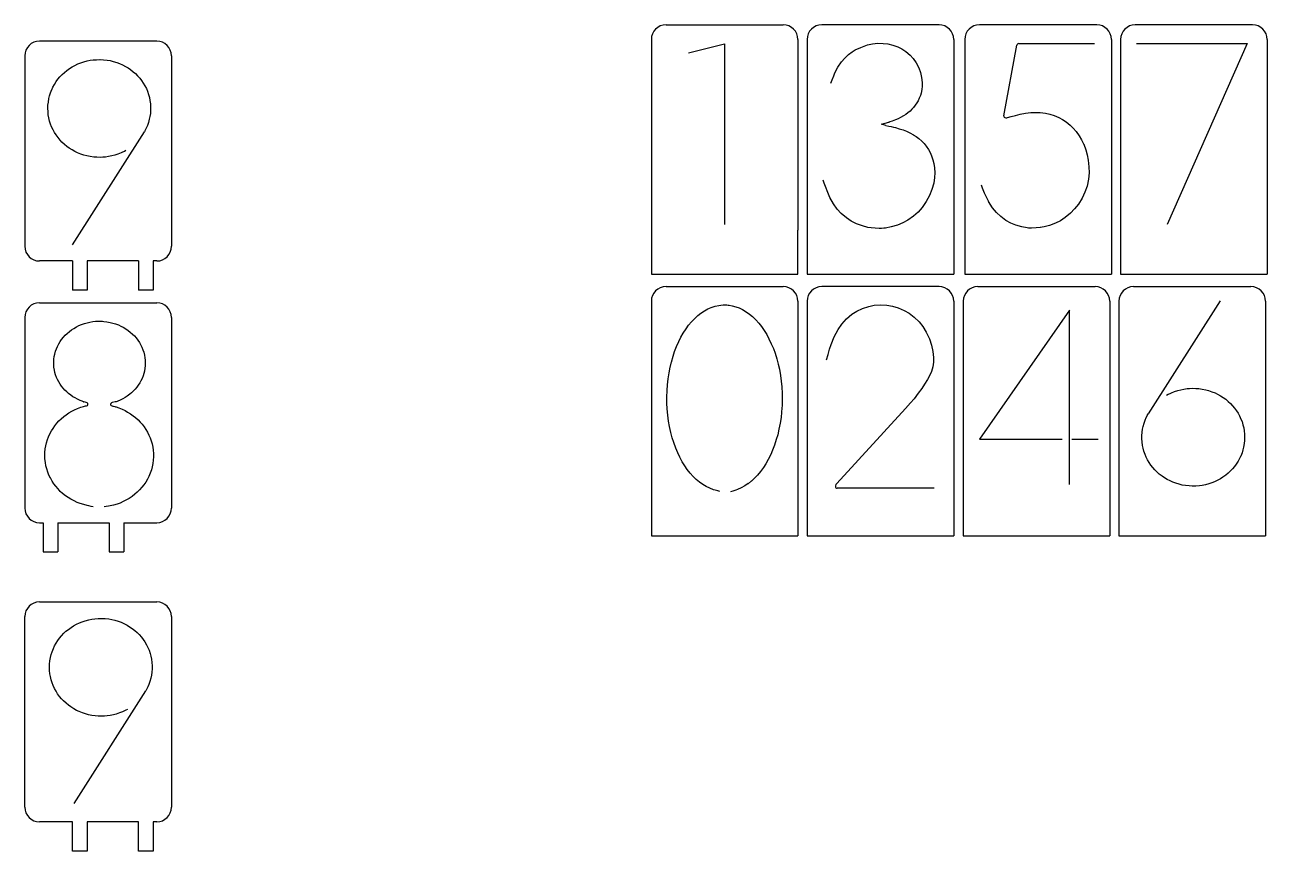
# Model space of a CAD drawing. Header units: millimetres. Extents: x 2133 to 4632, y 1065 to 2652.
# Drawn here: x 2476.2 to 2815.2, y 1923.1 to 2148.6 of the extents above; entities that cross this region are included whole.
import ezdxf

# ---------------------------------------------------------------- set-up
doc = ezdxf.new("R2010")
doc.units = ezdxf.units.MM
doc.layers.add('细实线', color=7, linetype='Continuous', lineweight=25)

msp = doc.modelspace()

# ---------------------------------------------------------------- linework, layer by layer
at = {"color": 7, "linetype": 'Continuous', "lineweight": 25}
for p, q in [((2651.137, 2148.594), (2683.137, 2148.594)), ((2725.63, 2148.594), (2693.63, 2148.594)), ((2768.673, 2148.594), (2736.673, 2148.594)), ((2811.166, 2148.594), (2779.166, 2148.594)), ((2512.191, 2144.164), (2480.191, 2144.164)), ((2647.137, 2144.594), (2647.137, 2092.594)), ((2687.137, 2144.594), (2687.137, 2092.594)), ((2689.63, 2144.594), (2689.63, 2092.594)), ((2729.63, 2144.594), (2729.63, 2092.594)), ((2732.673, 2144.594), (2732.673, 2092.594)), ((2772.673, 2144.594), (2772.673, 2092.594)), ((2775.166, 2144.594), (2775.166, 2092.594)), ((2815.166, 2144.594), (2815.166, 2092.594)), ((2476.191, 2140.164), (2476.191, 2088.164)), ((2516.191, 2140.164), (2516.191, 2088.164)), ((2489.191, 2084.164), (2480.191, 2084.164)), ((2489.191, 2084.164), (2489.191, 2076.164)), ((2507.191, 2084.164), (2493.191, 2084.164)), ((2493.191, 2084.164), (2493.191, 2076.164)), ((2507.191, 2084.164), (2507.191, 2076.164)), ((2512.191, 2084.164), (2511.191, 2084.164)), ((2511.191, 2084.164), (2511.191, 2076.164)), ((2493.191, 2076.164), (2489.191, 2076.164)), ((2511.191, 2076.164), (2507.191, 2076.164)), ((2651.137, 2077.182), (2683.137, 2077.182)), ((2725.63, 2077.182), (2693.63, 2077.182)), ((2736.229, 2077.182), (2768.229, 2077.182)), ((2778.722, 2077.182), (2810.722, 2077.182)), ((2480.191, 2072.753), (2512.191, 2072.753)), ((2647.137, 2073.182), (2647.137, 2021.182)), ((2687.137, 2073.182), (2687.137, 2021.182)), ((2689.63, 2073.182), (2689.63, 2021.182)), ((2729.63, 2073.182), (2729.63, 2021.182)), ((2732.229, 2073.182), (2732.229, 2021.182)), ((2772.229, 2073.182), (2772.229, 2021.182)), ((2774.722, 2073.182), (2774.722, 2021.182)), ((2814.722, 2073.182), (2814.722, 2021.182)), ((2476.191, 2068.753), (2476.191, 2016.753)), ((2516.191, 2068.753), (2516.191, 2016.753)), ((2480.191, 2012.753), (2481.191, 2012.753)), ((2481.191, 2012.753), (2481.191, 2004.753)), ((2485.191, 2012.753), (2485.191, 2004.753)), ((2485.191, 2012.753), (2499.191, 2012.753)), ((2499.191, 2012.753), (2499.191, 2004.753)), ((2503.191, 2012.753), (2512.191, 2012.753)), ((2503.191, 2012.753), (2503.191, 2004.753)), ((2481.191, 2004.753), (2485.191, 2004.753)), ((2499.191, 2004.753), (2503.191, 2004.753))]:
    msp.add_line(p, q, dxfattribs=at)
for points in [[(2702.738, 2141.767), (2704.279, 2142.439)], [(2704.279, 2142.439), (2706.14, 2143.125)], [(2706.14, 2143.125), (2707.513, 2143.444)], [(2707.513, 2143.444), (2708.909, 2143.555)], [(2708.909, 2143.555), (2710.398, 2143.548)], [(2710.398, 2143.548), (2711.646, 2143.409)], [(2711.646, 2143.409), (2712.988, 2143.079)], [(2712.988, 2143.079), (2714.361, 2142.604)], [(2714.361, 2142.604), (2715.481, 2142.067)], [(2494.056, 2138.918), (2494.839, 2139.019)], [(2494.839, 2139.019), (2495.764, 2139.092)], [(2495.764, 2139.092), (2496.66, 2139.119)], [(2496.66, 2139.119), (2496.698, 2139.119)], [(2496.748, 2139.123), (2496.778, 2139.123)], [(2496.778, 2139.123), (2497.655, 2139.073)], [(2497.655, 2139.073), (2498.643, 2138.964)], [(2498.643, 2138.964), (2499.498, 2138.824)], [(2698.997, 2138.464), (2699.893, 2139.523)], [(2699.893, 2139.523), (2700.9, 2140.477)], [(2700.9, 2140.477), (2701.9, 2141.275)], [(2701.9, 2141.275), (2702.738, 2141.767)], [(2715.481, 2142.067), (2716.615, 2141.302)], [(2716.615, 2141.302), (2717.749, 2140.351)], [(2717.749, 2140.351), (2718.596, 2139.438)], [(2718.596, 2139.438), (2719.383, 2138.25)], [(2486.411, 2135.046), (2486.988, 2135.593)], [(2486.988, 2135.593), (2487.64, 2136.119)], [(2487.64, 2136.119), (2488.394, 2136.665)], [(2488.394, 2136.665), (2489.072, 2137.103)], [(2489.072, 2137.103), (2489.818, 2137.506)], [(2489.818, 2137.506), (2490.673, 2137.912)], [(2490.673, 2137.912), (2491.436, 2138.226)], [(2491.436, 2138.226), (2492.258, 2138.49)], [(2492.258, 2138.49), (2493.197, 2138.738)], [(2493.197, 2138.738), (2494.056, 2138.918)], [(2499.498, 2138.824), (2500.332, 2138.618)], [(2500.332, 2138.618), (2501.256, 2138.338)], [(2501.256, 2138.338), (2502.05, 2138.05)], [(2502.05, 2138.05), (2502.811, 2137.705)], [(2502.811, 2137.705), (2503.649, 2137.27)], [(2503.649, 2137.27), (2504.364, 2136.849)], [(2504.364, 2136.849), (2505.034, 2136.382)], [(2505.034, 2136.382), (2505.766, 2135.81)], [(2505.766, 2135.81), (2506.385, 2135.273)], [(2697.243, 2135.506), (2698.054, 2137.029)], [(2698.054, 2137.029), (2698.997, 2138.464)], [(2719.383, 2138.25), (2720.096, 2136.858)], [(2720.096, 2136.858), (2720.574, 2135.552)], [(2720.574, 2135.552), (2720.89, 2134.183)], [(2483.87, 2131.606), (2484.282, 2132.333)], [(2484.282, 2132.333), (2484.776, 2133.106)], [(2484.776, 2133.106), (2485.237, 2133.744)], [(2485.237, 2133.744), (2485.777, 2134.378)], [(2485.777, 2134.378), (2486.411, 2135.046)], [(2506.385, 2135.273), (2506.949, 2134.699)], [(2506.949, 2134.699), (2507.556, 2134.009)], [(2507.556, 2134.009), (2508.062, 2133.369)], [(2508.062, 2133.369), (2508.505, 2132.705)], [(2508.505, 2132.705), (2508.969, 2131.914)], [(2696.104, 2132.717), (2696.465, 2133.615)], [(2696.465, 2133.615), (2696.9, 2134.699)], [(2696.9, 2134.699), (2697.243, 2135.506)], [(2720.89, 2134.183), (2721.065, 2132.854)], [(2721.065, 2132.854), (2721.058, 2131.866)], [(2482.759, 2128.452), (2482.942, 2129.227)], [(2482.942, 2129.227), (2483.205, 2130.031)], [(2483.205, 2130.031), (2483.555, 2130.927)], [(2483.541, 2130.891), (2483.87, 2131.606)], [(2508.969, 2131.914), (2509.343, 2131.189)], [(2509.343, 2131.189), (2509.649, 2130.452)], [(2509.649, 2130.452), (2509.952, 2129.577)], [(2509.952, 2129.577), (2510.179, 2128.78)], [(2510.179, 2128.78), (2510.333, 2127.986)], [(2720.537, 2129.297), (2720.253, 2128.61)], [(2720.746, 2129.993), (2720.537, 2129.297)], [(2720.934, 2130.924), (2720.746, 2129.993)], [(2721.058, 2131.866), (2720.934, 2130.924)], [(2482.481, 2125.85), (2482.503, 2126.661)], [(2482.513, 2124.902), (2482.481, 2125.85)], [(2482.503, 2126.661), (2482.601, 2127.525)], [(2482.601, 2127.525), (2482.759, 2128.452)], [(2510.333, 2127.986), (2510.455, 2127.05)], [(2510.506, 2125.378), (2510.436, 2124.434)], [(2510.455, 2127.05), (2510.516, 2126.2)], [(2510.516, 2126.2), (2510.506, 2125.378)], [(2718.241, 2125.582), (2717.714, 2125.08)], [(2718.688, 2126.085), (2718.241, 2125.582)], [(2719.166, 2126.703), (2718.688, 2126.085)], [(2719.575, 2127.301), (2719.166, 2126.703)], [(2719.908, 2127.889), (2719.575, 2127.301)], [(2720.253, 2128.61), (2719.908, 2127.889)], [(2482.593, 2124.035), (2482.51, 2124.938)], [(2482.733, 2123.25), (2482.593, 2124.035)], [(2482.954, 2122.344), (2482.733, 2123.25)], [(2483.203, 2121.524), (2482.954, 2122.344)], [(2510.152, 2122.812), (2509.897, 2121.92)], [(2510.325, 2123.595), (2510.152, 2122.812)], [(2510.436, 2124.434), (2510.325, 2123.595)], [(2712.082, 2122.069), (2711.923, 2122.023)], [(2712.234, 2122.115), (2712.082, 2122.069)], [(2712.881, 2122.332), (2712.217, 2122.11)], [(2713.742, 2122.658), (2712.881, 2122.332)], [(2714.501, 2122.98), (2713.742, 2122.658)], [(2715.165, 2123.314), (2714.501, 2122.98)], [(2715.903, 2123.735), (2715.165, 2123.314)], [(2716.548, 2124.145), (2715.903, 2123.735)], [(2717.106, 2124.563), (2716.548, 2124.145)], [(2717.714, 2125.08), (2717.106, 2124.563)], [(2744.345, 2123.277), (2745.314, 2123.562)], [(2745.302, 2123.559), (2746.512, 2123.891)], [(2746.512, 2123.891), (2747.744, 2124.203)], [(2747.744, 2124.203), (2749.184, 2124.469)], [(2749.184, 2124.469), (2750.69, 2124.653)], [(2750.69, 2124.653), (2751.947, 2124.712)], [(2751.947, 2124.712), (2753.274, 2124.64)], [(2753.274, 2124.64), (2754.675, 2124.466)], [(2754.675, 2124.466), (2755.834, 2124.223)], [(2755.834, 2124.223), (2757.026, 2123.832)], [(2757.026, 2123.832), (2758.281, 2123.315)], [(2758.281, 2123.315), (2759.306, 2122.784)], [(2759.306, 2122.784), (2760.326, 2122.092)], [(2760.326, 2122.092), (2761.392, 2121.244)], [(2483.492, 2120.8), (2483.203, 2121.524)], [(2483.882, 2119.969), (2483.492, 2120.8)], [(2484.285, 2119.22), (2483.882, 2119.969)], [(2484.707, 2118.569), (2484.285, 2119.22)], [(2509.322, 2120.432), (2508.976, 2119.716)], [(2509.62, 2121.125), (2509.322, 2120.432)], [(2509.897, 2121.92), (2509.62, 2121.125)], [(2711.921, 2120.985), (2712.587, 2120.814)], [(2712.587, 2120.814), (2713.167, 2120.675)], [(2713.167, 2120.675), (2713.724, 2120.544)], [(2713.724, 2120.544), (2714.772, 2120.26)], [(2714.772, 2120.26), (2715.864, 2119.91)], [(2715.864, 2119.91), (2716.76, 2119.57)], [(2716.76, 2119.57), (2717.704, 2119.122)], [(2717.675, 2119.136), (2718.654, 2118.601)], [(2718.622, 2118.618), (2719.386, 2118.135)], [(2761.392, 2121.244), (2762.247, 2120.433)], [(2762.247, 2120.433), (2763.063, 2119.456)], [(2763.063, 2119.456), (2763.894, 2118.293)], [(2485.249, 2117.831), (2484.707, 2118.569)], [(2485.789, 2117.171), (2485.249, 2117.831)], [(2486.326, 2116.61), (2485.789, 2117.171)], [(2487, 2115.983), (2486.326, 2116.61)], [(2487.661, 2115.428), (2487, 2115.983)], [(2488.3, 2114.97), (2487.661, 2115.428)], [(2719.386, 2118.135), (2720.15, 2117.541)], [(2720.15, 2117.541), (2720.924, 2116.85)], [(2720.924, 2116.85), (2721.543, 2116.207)], [(2721.543, 2116.207), (2722.134, 2115.446)], [(2722.134, 2115.446), (2722.719, 2114.567)], [(2763.894, 2118.293), (2764.543, 2117.213)], [(2764.543, 2117.213), (2765.118, 2115.965)], [(2765.102, 2116.006), (2765.674, 2114.505)], [(2489.087, 2114.471), (2488.3, 2114.97)], [(2489.852, 2114.031), (2489.087, 2114.471)], [(2490.571, 2113.693), (2489.852, 2114.031)], [(2491.452, 2113.34), (2490.571, 2113.693)], [(2492.304, 2113.047), (2491.452, 2113.34)], [(2493.094, 2112.842), (2492.304, 2113.047)], [(2494.051, 2112.652), (2493.094, 2112.842)], [(2494.973, 2112.517), (2494.051, 2112.652)], [(2495.79, 2112.454), (2494.973, 2112.517)], [(2496.701, 2112.429), (2495.79, 2112.454)], [(2497.512, 2112.443), (2496.701, 2112.429)], [(2498.197, 2112.509), (2497.512, 2112.443)], [(2499.054, 2112.643), (2498.197, 2112.509)], [(2499.911, 2112.816), (2499.054, 2112.643)], [(2500.7, 2113.028), (2499.911, 2112.816)], [(2501.607, 2113.329), (2500.7, 2113.028)], [(2502.451, 2113.657), (2501.607, 2113.329)], [(2502.8, 2113.813), (2502.451, 2113.657)], [(2503.351, 2114.064), (2502.796, 2113.812)], [(2503.79, 2114.264), (2503.351, 2114.064)], [(2722.719, 2114.567), (2723.171, 2113.759)], [(2723.171, 2113.759), (2723.57, 2112.824)], [(2723.57, 2112.824), (2723.946, 2111.742)], [(2765.674, 2114.505), (2766.077, 2113.164)], [(2766.077, 2113.164), (2766.357, 2111.645)], [(2723.946, 2111.742), (2724.208, 2110.772)], [(2724.208, 2110.772), (2724.376, 2109.611)], [(2724.376, 2109.611), (2724.459, 2108.222)], [(2766.357, 2111.645), (2766.548, 2109.873)], [(2766.548, 2109.873), (2766.603, 2108.243)], [(2694.322, 2105.378), (2694.031, 2106.242)], [(2694.801, 2104.018), (2694.319, 2105.387)], [(2724.188, 2105.414), (2723.685, 2103.655)], [(2724.438, 2106.927), (2724.188, 2105.414)], [(2724.459, 2108.222), (2724.438, 2106.927)], [(2766.422, 2106.502), (2766.01, 2104.581)], [(2766.603, 2108.243), (2766.422, 2106.502)], [(2695.068, 2103.26), (2694.801, 2104.019)], [(2695.835, 2101.505), (2695.068, 2103.26)], [(2723.037, 2102.03), (2722.135, 2100.415)], [(2723.685, 2103.655), (2723.037, 2102.03)], [(2737.523, 2104.007), (2737.187, 2104.833)], [(2738.062, 2102.699), (2737.523, 2104.007)], [(2738.367, 2101.963), (2738.062, 2102.7)], [(2739.211, 2100.293), (2738.367, 2101.963)], [(2765.454, 2102.915), (2764.662, 2101.319)], [(2766.01, 2104.581), (2765.454, 2102.915)], [(2696.818, 2099.736), (2695.835, 2101.505)], [(2697.806, 2098.331), (2696.818, 2099.736)], [(2698.951, 2097.136), (2697.806, 2098.331)], [(2721.012, 2098.786), (2719.925, 2097.516)], [(2722.135, 2100.415), (2721.012, 2098.786)], [(2740.258, 2098.638), (2739.176, 2100.349)], [(2741.285, 2097.354), (2740.258, 2098.638)], [(2762.642, 2098.345), (2761.483, 2097.193)], [(2763.647, 2099.665), (2762.642, 2098.345)], [(2764.662, 2101.319), (2763.647, 2099.665)], [(2700.35, 2095.939), (2698.951, 2097.136)], [(2701.669, 2095.03), (2700.35, 2095.939)], [(2703.074, 2094.339), (2701.669, 2095.03)], [(2717.165, 2095.341), (2715.795, 2094.554)], [(2718.657, 2096.411), (2717.165, 2095.341)], [(2719.925, 2097.516), (2718.657, 2096.411)], [(2742.459, 2096.28), (2741.285, 2097.354)], [(2743.875, 2095.23), (2742.459, 2096.28)], [(2745.19, 2094.461), (2743.875, 2095.23)], [(2758.794, 2095.155), (2757.427, 2094.509)], [(2760.088, 2096.035), (2758.794, 2095.155)], [(2761.483, 2097.193), (2760.088, 2096.035)], [(2704.731, 2093.713), (2703.074, 2094.339)], [(2706.237, 2093.305), (2704.731, 2093.713)], [(2707.143, 2093.171), (2706.237, 2093.305)], [(2708.218, 2093.085), (2707.143, 2093.171)], [(2709.339, 2093.056), (2708.218, 2093.085)], [(2709.961, 2093.066), (2709.339, 2093.056)], [(2710.548, 2093.097), (2709.961, 2093.066)], [(2711.071, 2093.148), (2710.548, 2093.097)], [(2712.6, 2093.45), (2711.071, 2093.148)], [(2714.304, 2093.957), (2712.6, 2093.45)], [(2715.795, 2094.554), (2714.304, 2093.957)], [(2746.585, 2093.911), (2745.19, 2094.461)], [(2748.217, 2093.445), (2746.585, 2093.911)], [(2749.675, 2093.183), (2748.217, 2093.445)], [(2750.017, 2093.155), (2749.675, 2093.183)], [(2750.433, 2093.136), (2750.017, 2093.155)], [(2750.881, 2093.13), (2750.433, 2093.136)], [(2752.108, 2093.169), (2750.881, 2093.13)], [(2753.313, 2093.28), (2752.108, 2093.169)], [(2754.362, 2093.453), (2753.268, 2093.272)], [(2755.808, 2093.873), (2754.362, 2093.453)], [(2757.427, 2094.509), (2755.808, 2093.873)], [(2662.563, 2071.087), (2663.502, 2071.475)], [(2663.502, 2071.475), (2664.585, 2071.818)], [(2664.585, 2071.818), (2665.566, 2072.037)], [(2665.566, 2072.037), (2666.131, 2072.108)], [(2666.131, 2072.108), (2666.774, 2072.153)], [(2666.774, 2072.153), (2667.417, 2072.169)], [(2667.417, 2072.169), (2667.761, 2072.164)], [(2667.761, 2072.164), (2668.079, 2072.147)], [(2668.079, 2072.147), (2668.35, 2072.121)], [(2668.35, 2072.121), (2669.168, 2071.961)], [(2669.168, 2071.961), (2670.147, 2071.683)], [(2670.147, 2071.683), (2671.077, 2071.344)], [(2671.077, 2071.344), (2671.986, 2070.899)], [(2703.201, 2070.458), (2704.796, 2071.189)], [(2704.796, 2071.189), (2706.5, 2071.77)], [(2706.5, 2071.77), (2707.972, 2072.063)], [(2707.972, 2072.063), (2709.665, 2072.156)], [(2709.665, 2072.156), (2711.431, 2072.085)], [(2711.431, 2072.085), (2712.906, 2071.841)], [(2712.906, 2071.841), (2714.522, 2071.335)], [(2714.522, 2071.335), (2716.166, 2070.645)], [(2658.085, 2067.561), (2658.978, 2068.501)], [(2658.978, 2068.501), (2659.792, 2069.26)], [(2659.792, 2069.26), (2660.654, 2069.919)], [(2660.654, 2069.919), (2661.656, 2070.581)], [(2661.656, 2070.581), (2662.563, 2071.087)], [(2671.986, 2070.899), (2673.007, 2070.299)], [(2673.007, 2070.299), (2673.902, 2069.68)], [(2673.902, 2069.68), (2674.72, 2068.984)], [(2674.72, 2068.984), (2675.635, 2068.097)], [(2675.635, 2068.097), (2676.435, 2067.227)], [(2699.102, 2066.93), (2700.425, 2068.339)], [(2700.425, 2068.339), (2701.882, 2069.605)], [(2701.882, 2069.605), (2703.201, 2070.458)], [(2716.166, 2070.645), (2717.491, 2069.891)], [(2717.491, 2069.891), (2718.855, 2068.825)], [(2718.855, 2068.825), (2720.194, 2067.549)], [(2487.2, 2063.907), (2487.72, 2064.401)], [(2487.72, 2064.401), (2488.341, 2064.929)], [(2488.341, 2064.929), (2488.921, 2065.371)], [(2488.921, 2065.371), (2489.533, 2065.766)], [(2489.533, 2065.766), (2490.26, 2066.184)], [(2490.26, 2066.184), (2490.925, 2066.521)], [(2490.925, 2066.521), (2491.615, 2066.806)], [(2491.615, 2066.806), (2492.426, 2067.092)], [(2492.426, 2067.092), (2493.163, 2067.311)], [(2493.163, 2067.311), (2493.897, 2067.472)], [(2493.897, 2067.472), (2494.724, 2067.613)], [(2494.724, 2067.613), (2495.443, 2067.699)], [(2495.443, 2067.699), (2495.705, 2067.715)], [(2495.705, 2067.715), (2496.028, 2067.725)], [(2496.028, 2067.725), (2496.381, 2067.728)], [(2496.381, 2067.728), (2496.878, 2067.722)], [(2496.878, 2067.722), (2497.359, 2067.704)], [(2497.359, 2067.704), (2497.786, 2067.674)], [(2497.786, 2067.674), (2498.568, 2067.574)], [(2498.568, 2067.574), (2499.44, 2067.416)], [(2499.44, 2067.416), (2500.202, 2067.237)], [(2500.202, 2067.237), (2500.917, 2067.009)], [(2500.917, 2067.009), (2501.72, 2066.707)], [(2501.72, 2066.707), (2502.418, 2066.403)], [(2502.418, 2066.403), (2503.061, 2066.06)], [(2503.061, 2066.06), (2503.778, 2065.629)], [(2503.778, 2065.629), (2504.395, 2065.213)], [(2504.395, 2065.213), (2504.954, 2064.768)], [(2504.954, 2064.768), (2505.563, 2064.227)], [(2655.2, 2063.374), (2655.85, 2064.493)], [(2655.85, 2064.493), (2656.614, 2065.678)], [(2656.614, 2065.678), (2657.319, 2066.657)], [(2657.319, 2066.657), (2658.085, 2067.561)], [(2676.435, 2067.227), (2677.153, 2066.301)], [(2677.153, 2066.301), (2677.944, 2065.163)], [(2677.944, 2065.163), (2678.628, 2064.071)], [(2697.054, 2063.507), (2698.082, 2065.485)], [(2698.082, 2065.485), (2699.102, 2066.93)], [(2720.194, 2067.549), (2721.211, 2066.312)], [(2721.211, 2066.312), (2722.151, 2064.727)], [(2722.151, 2064.727), (2722.996, 2062.901)], [(2485.082, 2060.854), (2485.447, 2061.563)], [(2485.447, 2061.563), (2485.809, 2062.172)], [(2485.809, 2062.172), (2486.22, 2062.748)], [(2486.22, 2062.748), (2486.721, 2063.375)], [(2486.721, 2063.375), (2487.2, 2063.907)], [(2505.563, 2064.227), (2506.085, 2063.711)], [(2506.085, 2063.711), (2506.543, 2063.178)], [(2506.543, 2063.178), (2507.031, 2062.541)], [(2507.031, 2062.541), (2507.44, 2061.939)], [(2507.44, 2061.939), (2507.783, 2061.332)], [(2507.783, 2061.332), (2508.132, 2060.613)], [(2654.006, 2060.81), (2654.621, 2062.204)], [(2654.621, 2062.204), (2655.2, 2063.374)], [(2678.628, 2064.071), (2679.228, 2062.948)], [(2679.228, 2062.948), (2679.874, 2061.593)], [(2679.874, 2061.593), (2680.424, 2060.309)], [(2695.785, 2060.111), (2696.174, 2061.354)], [(2696.174, 2061.354), (2697.054, 2063.507)], [(2722.996, 2062.901), (2723.553, 2061.22)], [(2723.553, 2061.22), (2723.925, 2059.462)], [(2484.123, 2057.35), (2484.207, 2058.058)], [(2484.207, 2058.058), (2484.354, 2058.762)], [(2484.354, 2058.762), (2484.566, 2059.538)], [(2484.566, 2059.538), (2484.796, 2060.208)], [(2484.796, 2060.208), (2485.082, 2060.854)], [(2508.132, 2060.613), (2508.412, 2059.942)], [(2508.412, 2059.942), (2508.622, 2059.276)], [(2508.622, 2059.276), (2508.817, 2058.492)], [(2508.817, 2058.492), (2508.95, 2057.763)], [(2508.95, 2057.763), (2509.017, 2057.063)], [(2652.602, 2056.582), (2653.055, 2058.175)], [(2653.055, 2058.175), (2653.491, 2059.504)], [(2653.491, 2059.504), (2654.006, 2060.81)], [(2680.424, 2060.309), (2680.887, 2059.019)], [(2680.887, 2059.019), (2681.369, 2057.482)], [(2694.952, 2057.19), (2695.366, 2058.641)], [(2695.366, 2058.641), (2695.79, 2060.128)], [(2723.925, 2059.462), (2724.135, 2057.779)], [(2724.135, 2057.779), (2724.13, 2056.516)], [(2484.078, 2056.553), (2484.123, 2057.35)], [(2484.082, 2055.849), (2484.078, 2056.553)], [(2484.145, 2055.162), (2484.082, 2055.849)], [(2484.263, 2054.4), (2484.145, 2055.162)], [(2484.405, 2053.736), (2484.263, 2054.4)], [(2508.945, 2054.872), (2508.809, 2054.112)], [(2509.023, 2055.541), (2508.945, 2054.872)], [(2509.017, 2057.063), (2509.043, 2056.263)], [(2509.043, 2056.263), (2509.023, 2055.541)], [(2651.972, 2053.684), (2652.249, 2055.142)], [(2652.24, 2055.108), (2652.608, 2056.605)], [(2681.369, 2057.482), (2681.765, 2056.034)], [(2681.765, 2056.034), (2682.073, 2054.607)], [(2682.073, 2054.607), (2682.37, 2052.921)], [(2723.921, 2055.267), (2723.561, 2053.988)], [(2724.13, 2056.516), (2723.921, 2055.267)], [(2484.6, 2053.099), (2484.405, 2053.736)], [(2484.863, 2052.393), (2484.6, 2053.099)], [(2485.131, 2051.779), (2484.863, 2052.393)], [(2485.444, 2051.196), (2485.131, 2051.779)], [(2485.837, 2050.555), (2485.444, 2051.196)], [(2507.546, 2050.908), (2507.137, 2050.272)], [(2507.868, 2051.477), (2507.546, 2050.908)], [(2508.16, 2052.106), (2507.868, 2051.477)], [(2508.44, 2052.81), (2508.16, 2052.106)], [(2508.646, 2053.431), (2508.44, 2052.81)], [(2508.809, 2054.112), (2508.646, 2053.431)], [(2651.531, 2050.382), (2651.715, 2051.972)], [(2651.715, 2051.972), (2651.972, 2053.684)], [(2682.37, 2052.921), (2682.593, 2051.341)], [(2682.593, 2051.341), (2682.729, 2049.811)], [(2722.499, 2051.846), (2721.713, 2050.558)], [(2723.125, 2052.971), (2722.499, 2051.846)], [(2723.561, 2053.988), (2723.125, 2052.971)], [(2486.218, 2050.001), (2485.837, 2050.555)], [(2486.636, 2049.484), (2486.218, 2050.001)], [(2487.144, 2048.921), (2486.636, 2049.484)], [(2487.626, 2048.438), (2487.144, 2048.921)], [(2488.135, 2047.999), (2487.626, 2048.438)], [(2488.744, 2047.528), (2488.135, 2047.999)], [(2489.314, 2047.13), (2488.744, 2047.528)], [(2504.807, 2047.775), (2504.132, 2047.275)], [(2505.272, 2048.16), (2504.807, 2047.775)], [(2505.781, 2048.648), (2505.272, 2048.16)], [(2506.305, 2049.204), (2505.781, 2048.648)], [(2506.73, 2049.707), (2506.305, 2049.204)], [(2507.137, 2050.272), (2506.73, 2049.707)], [(2651.381, 2047.037), (2651.431, 2048.832)], [(2651.431, 2048.832), (2651.531, 2050.382)], [(2682.729, 2049.811), (2682.822, 2048.024)], [(2682.822, 2048.024), (2682.852, 2046.363)], [(2719.968, 2048.059), (2718.856, 2046.589)], [(2720.936, 2049.394), (2719.968, 2048.059)], [(2721.713, 2050.558), (2720.936, 2049.394)], [(2787.718, 2047.577), (2788.157, 2047.777)], [(2788.157, 2047.777), (2788.712, 2048.029)], [(2788.708, 2048.028), (2789.057, 2048.184)], [(2789.057, 2048.184), (2789.901, 2048.512)], [(2789.901, 2048.512), (2790.808, 2048.813)], [(2790.808, 2048.813), (2791.597, 2049.025)], [(2791.597, 2049.025), (2792.453, 2049.198)], [(2792.453, 2049.198), (2793.311, 2049.332)], [(2793.311, 2049.332), (2793.996, 2049.398)], [(2793.996, 2049.398), (2794.807, 2049.413)], [(2794.807, 2049.413), (2795.717, 2049.387)], [(2795.717, 2049.387), (2796.535, 2049.324)], [(2796.535, 2049.324), (2797.456, 2049.189)], [(2797.456, 2049.189), (2798.414, 2048.999)], [(2798.414, 2048.999), (2799.204, 2048.794)], [(2799.204, 2048.794), (2800.056, 2048.501)], [(2800.056, 2048.501), (2800.937, 2048.148)], [(2800.937, 2048.148), (2801.656, 2047.81)], [(2801.656, 2047.81), (2802.421, 2047.37)], [(2489.899, 2046.78), (2489.314, 2047.13)], [(2490.598, 2046.411), (2489.899, 2046.78)], [(2490.554, 2043.917), (2491.468, 2044.261)], [(2491.254, 2046.103), (2490.598, 2046.411)], [(2491.545, 2045.984), (2491.254, 2046.103)], [(2491.468, 2044.261), (2492.184, 2044.492)], [(2491.843, 2045.875), (2491.545, 2045.984)], [(2492.179, 2045.759), (2491.843, 2045.875)], [(2501.114, 2045.74), (2500.876, 2045.69)], [(2500.961, 2044.368), (2501.01, 2044.353)], [(2501.01, 2044.353), (2501.105, 2044.324)], [(2501.105, 2044.324), (2501.828, 2044.073)], [(2501.342, 2045.799), (2501.114, 2045.74)], [(2501.558, 2045.882), (2501.342, 2045.799)], [(2502.232, 2046.182), (2501.558, 2045.882)], [(2501.828, 2044.073), (2502.728, 2043.712)], [(2502.944, 2046.54), (2502.232, 2046.182)], [(2503.534, 2046.875), (2502.944, 2046.54)], [(2504.132, 2047.275), (2503.534, 2046.875)], [(2651.39, 2045.388), (2651.381, 2047.037)], [(2651.477, 2043.83), (2651.39, 2045.388)], [(2682.805, 2044.822), (2682.683, 2043.02)], [(2682.852, 2046.363), (2682.803, 2044.8)], [(2718.856, 2046.589), (2717.832, 2045.445)], [(2802.421, 2047.37), (2803.208, 2046.871)], [(2803.208, 2046.871), (2803.847, 2046.413)], [(2803.847, 2046.413), (2804.508, 2045.858)], [(2804.508, 2045.858), (2805.182, 2045.231)], [(2805.182, 2045.231), (2805.719, 2044.67)], [(2805.719, 2044.67), (2806.259, 2044.01)], [(2485.502, 2040.505), (2486.117, 2041.094)], [(2486.117, 2041.094), (2486.83, 2041.713)], [(2486.83, 2041.713), (2487.474, 2042.214)], [(2487.474, 2042.214), (2488.191, 2042.69)], [(2488.191, 2042.69), (2489.014, 2043.181)], [(2489.014, 2043.181), (2489.749, 2043.567)], [(2489.749, 2043.567), (2490.554, 2043.917)], [(2502.728, 2043.712), (2503.532, 2043.341)], [(2503.532, 2043.341), (2504.241, 2042.949)], [(2504.241, 2042.949), (2505.044, 2042.447)], [(2505.044, 2042.447), (2505.76, 2041.949)], [(2505.76, 2041.949), (2506.378, 2041.447)], [(2506.378, 2041.447), (2507.07, 2040.82)], [(2507.07, 2040.82), (2507.68, 2040.209)], [(2651.639, 2042.067), (2651.477, 2043.83)], [(2651.84, 2040.48), (2651.639, 2042.067)], [(2682.522, 2041.43), (2682.29, 2039.928)], [(2682.685, 2043.039), (2682.517, 2041.4)], [(2781.611, 2039.921), (2781.888, 2040.716)], [(2781.888, 2040.716), (2782.186, 2041.409)], [(2782.186, 2041.409), (2782.532, 2042.125)], [(2806.259, 2044.01), (2806.801, 2043.273)], [(2806.801, 2043.273), (2807.223, 2042.621)], [(2807.223, 2042.621), (2807.626, 2041.873)], [(2807.626, 2041.873), (2808.016, 2041.042)], [(2808.016, 2041.042), (2808.305, 2040.317)], [(2483.029, 2036.978), (2483.468, 2037.803)], [(2483.468, 2037.803), (2483.885, 2038.487)], [(2483.885, 2038.487), (2484.38, 2039.174)], [(2484.38, 2039.174), (2484.964, 2039.904)], [(2484.964, 2039.904), (2485.502, 2040.505)], [(2507.68, 2040.209), (2508.194, 2039.611)], [(2508.194, 2039.611), (2508.757, 2038.875)], [(2508.757, 2038.875), (2509.244, 2038.168)], [(2509.244, 2038.168), (2509.638, 2037.489)], [(2509.638, 2037.489), (2510.055, 2036.662)], [(2652.103, 2039.025), (2651.84, 2040.48)], [(2652.464, 2037.387), (2652.103, 2039.025)], [(2652.842, 2035.922), (2652.464, 2037.387)], [(2681.967, 2038.262), (2681.62, 2036.753)], [(2682.294, 2039.95), (2681.967, 2038.262)], [(2781.002, 2036.463), (2781.072, 2037.407)], [(2781.072, 2037.407), (2781.183, 2038.246)], [(2781.183, 2038.246), (2781.356, 2039.03)], [(2781.356, 2039.03), (2781.611, 2039.921)], [(2808.305, 2040.317), (2808.554, 2039.497)], [(2808.554, 2039.497), (2808.775, 2038.591)], [(2808.775, 2038.591), (2808.915, 2037.806)], [(2808.915, 2037.806), (2808.998, 2036.903)], [(2481.909, 2033.717), (2482.115, 2034.552)], [(2482.115, 2034.552), (2482.389, 2035.455)], [(2482.389, 2035.455), (2482.67, 2036.21)], [(2482.67, 2036.21), (2483.029, 2036.978)], [(2510.055, 2036.662), (2510.403, 2035.871)], [(2510.403, 2035.871), (2510.662, 2035.125)], [(2510.662, 2035.125), (2510.914, 2034.222)], [(2510.914, 2034.222), (2511.106, 2033.365)], [(2653.262, 2034.601), (2652.842, 2035.922)], [(2653.8, 2033.125), (2653.262, 2034.601)], [(2680.727, 2033.896), (2680.23, 2032.53)], [(2681.231, 2035.408), (2680.727, 2033.896)], [(2681.62, 2036.753), (2681.231, 2035.408)], [(2780.992, 2035.641), (2781.002, 2036.463)], [(2781.053, 2034.791), (2780.992, 2035.641)], [(2781.175, 2033.856), (2781.053, 2034.791)], [(2781.329, 2033.061), (2781.175, 2033.856)], [(2808.907, 2034.316), (2808.749, 2033.389)], [(2809.005, 2035.18), (2808.907, 2034.316)], [(2808.995, 2036.939), (2809.027, 2035.991)], [(2809.027, 2035.991), (2809.005, 2035.18)], [(2481.651, 2031.04), (2481.687, 2031.937)], [(2481.688, 2030.187), (2481.651, 2031.04)], [(2481.687, 2031.937), (2481.779, 2032.906)], [(2481.779, 2032.906), (2481.909, 2033.717)], [(2511.106, 2033.365), (2511.215, 2032.565)], [(2511.215, 2032.565), (2511.284, 2031.599)], [(2511.3, 2030.681), (2511.244, 2029.841)], [(2511.284, 2031.599), (2511.3, 2030.681)], [(2654.335, 2031.814), (2653.8, 2033.125)], [(2654.894, 2030.656), (2654.335, 2031.814)], [(2655.589, 2029.374), (2654.894, 2030.656)], [(2679.699, 2031.339), (2679.033, 2030.014)], [(2680.23, 2032.53), (2679.699, 2031.339)], [(2781.556, 2032.264), (2781.329, 2033.061)], [(2781.859, 2031.39), (2781.556, 2032.264)], [(2782.165, 2030.653), (2781.859, 2031.39)], [(2782.539, 2029.927), (2782.165, 2030.653)], [(2807.967, 2030.95), (2807.638, 2030.236)], [(2808.303, 2031.81), (2807.953, 2030.915)], [(2808.566, 2032.614), (2808.303, 2031.81)], [(2808.749, 2033.389), (2808.566, 2032.614)], [(2481.795, 2029.197), (2481.688, 2030.187)], [(2481.944, 2028.303), (2481.795, 2029.197)], [(2482.153, 2027.482), (2481.944, 2028.303)], [(2482.468, 2026.509), (2482.153, 2027.482)], [(2510.72, 2027.151), (2510.397, 2026.227)], [(2510.944, 2027.95), (2510.72, 2027.151)], [(2511.116, 2028.858), (2510.944, 2027.95)], [(2511.244, 2029.841), (2511.116, 2028.858)], [(2656.263, 2028.25), (2655.589, 2029.374)], [(2656.942, 2027.282), (2656.263, 2028.25)], [(2657.773, 2026.228), (2656.942, 2027.282)], [(2677.72, 2027.826), (2676.913, 2026.722)], [(2678.375, 2028.832), (2677.72, 2027.826)], [(2679.033, 2030.014), (2678.375, 2028.832)], [(2783.003, 2029.136), (2782.539, 2029.927)], [(2783.446, 2028.472), (2783.003, 2029.136)], [(2783.952, 2027.832), (2783.446, 2028.472)], [(2784.559, 2027.142), (2783.952, 2027.832)], [(2785.123, 2026.568), (2784.559, 2027.142)], [(2805.731, 2027.463), (2805.097, 2026.795)], [(2806.271, 2028.097), (2805.731, 2027.463)], [(2806.732, 2028.735), (2806.271, 2028.097)], [(2807.226, 2029.508), (2806.732, 2028.735)], [(2807.638, 2030.236), (2807.226, 2029.508)], [(2482.781, 2025.708), (2482.457, 2026.544)], [(2483.164, 2024.92), (2482.781, 2025.708)], [(2483.627, 2024.107), (2483.146, 2024.957)], [(2484.108, 2023.354), (2483.627, 2024.107)], [(2509.175, 2023.817), (2508.668, 2023.059)], [(2509.672, 2024.652), (2509.175, 2023.817)], [(2510.048, 2025.381), (2509.672, 2024.652)], [(2510.397, 2026.227), (2510.048, 2025.381)], [(2658.566, 2025.325), (2657.773, 2026.228)], [(2659.346, 2024.575), (2658.566, 2025.325)], [(2660.295, 2023.784), (2659.346, 2024.575)], [(2661.187, 2023.131), (2660.295, 2023.784)], [(2674.463, 2024.128), (2673.537, 2023.38)], [(2675.393, 2024.981), (2674.437, 2024.107)], [(2676.126, 2025.75), (2675.365, 2024.955)], [(2676.913, 2026.722), (2676.126, 2025.75)], [(2785.742, 2026.031), (2785.123, 2026.568)], [(2786.474, 2025.459), (2785.742, 2026.031)], [(2787.144, 2024.992), (2786.474, 2025.459)], [(2787.859, 2024.572), (2787.144, 2024.992)], [(2788.697, 2024.136), (2787.859, 2024.572)], [(2789.458, 2023.791), (2788.697, 2024.136)], [(2790.252, 2023.503), (2789.458, 2023.791)], [(2800.834, 2023.929), (2800.072, 2023.615)], [(2801.69, 2024.335), (2800.834, 2023.929)], [(2802.436, 2024.738), (2801.69, 2024.335)], [(2803.114, 2025.176), (2802.436, 2024.738)], [(2803.868, 2025.722), (2803.114, 2025.176)], [(2804.52, 2026.249), (2803.868, 2025.722)], [(2805.097, 2026.795), (2804.52, 2026.249)], [(2484.612, 2022.69), (2484.108, 2023.354)], [(2485.249, 2021.948), (2484.612, 2022.69)], [(2485.87, 2021.296), (2485.249, 2021.948)], [(2486.494, 2020.736), (2485.87, 2021.296)], [(2487.266, 2020.12), (2486.494, 2020.736)], [(2506.231, 2020.498), (2505.448, 2019.9)], [(2506.859, 2021.038), (2506.231, 2020.498)], [(2507.507, 2021.69), (2506.859, 2021.038)], [(2508.157, 2022.416), (2507.507, 2021.69)], [(2508.668, 2023.059), (2508.157, 2022.416)], [(2662.053, 2022.625), (2661.187, 2023.131)], [(2663.091, 2022.134), (2662.053, 2022.625)], [(2664.093, 2021.752), (2663.091, 2022.134)], [(2664.553, 2021.615), (2664.093, 2021.752)], [(2665.254, 2021.413), (2664.548, 2021.617)], [(2665.787, 2021.258), (2665.254, 2021.413)], [(2669.386, 2021.362), (2668.761, 2021.14)], [(2670.209, 2021.655), (2669.386, 2021.362)], [(2670.669, 2021.821), (2670.209, 2021.655)], [(2671.662, 2022.267), (2670.669, 2021.821)], [(2672.686, 2022.822), (2671.662, 2022.267)], [(2673.584, 2023.41), (2672.686, 2022.822)], [(2791.176, 2023.223), (2790.252, 2023.503)], [(2792.01, 2023.017), (2791.176, 2023.223)], [(2792.865, 2022.877), (2792.01, 2023.017)], [(2793.853, 2022.768), (2792.865, 2022.877)], [(2794.73, 2022.718), (2793.853, 2022.768)], [(2794.76, 2022.718), (2794.73, 2022.718)], [(2794.848, 2022.722), (2794.81, 2022.722)], [(2795.744, 2022.749), (2794.848, 2022.722)], [(2796.669, 2022.822), (2795.744, 2022.749)], [(2797.452, 2022.923), (2796.669, 2022.822)], [(2798.311, 2023.103), (2797.452, 2022.923)], [(2799.25, 2023.351), (2798.311, 2023.103)], [(2800.072, 2023.615), (2799.25, 2023.351)], [(2488.007, 2019.589), (2487.266, 2020.12)], [(2488.733, 2019.147), (2488.007, 2019.589)], [(2489.62, 2018.678), (2488.733, 2019.147)], [(2490.463, 2018.284), (2489.62, 2018.678)], [(2491.273, 2017.978), (2490.463, 2018.284)], [(2492.254, 2017.674), (2491.273, 2017.978)], [(2493.199, 2017.432), (2492.254, 2017.674)], [(2493.625, 2017.344), (2493.199, 2017.432)], [(2494.292, 2017.21), (2493.625, 2017.344)], [(2494.794, 2017.109), (2494.292, 2017.21)], [(2498.362, 2017.127), (2497.857, 2017.036)], [(2499.032, 2017.247), (2498.362, 2017.127)], [(2499.435, 2017.321), (2499.032, 2017.247)], [(2500.388, 2017.544), (2499.435, 2017.321)], [(2501.374, 2017.828), (2500.388, 2017.544)], [(2502.186, 2018.115), (2501.374, 2017.828)], [(2503.057, 2018.5), (2502.186, 2018.115)], [(2503.952, 2018.95), (2503.057, 2018.5)], [(2504.68, 2019.372), (2503.952, 2018.95)], [(2505.448, 2019.9), (2504.68, 2019.372)], [(2493.624, 1986.255), (2494.484, 1986.434)], [(2494.484, 1986.434), (2495.266, 1986.535)], [(2495.266, 1986.535), (2496.191, 1986.608)], [(2496.191, 1986.608), (2497.088, 1986.636)], [(2497.088, 1986.636), (2497.125, 1986.635)], [(2497.175, 1986.64), (2497.205, 1986.639)], [(2497.205, 1986.639), (2498.083, 1986.589)], [(2498.083, 1986.589), (2499.071, 1986.481)], [(2499.071, 1986.481), (2499.925, 1986.34)], [(2486.838, 1982.563), (2487.416, 1983.109)], [(2487.416, 1983.109), (2488.067, 1983.635)], [(2488.067, 1983.635), (2488.822, 1984.181)], [(2488.822, 1984.181), (2489.499, 1984.619)], [(2489.499, 1984.619), (2490.245, 1985.022)], [(2490.245, 1985.022), (2491.101, 1985.428)], [(2491.101, 1985.428), (2491.864, 1985.742)], [(2491.864, 1985.742), (2492.685, 1986.006)], [(2492.685, 1986.006), (2493.624, 1986.255)], [(2499.925, 1986.34), (2500.76, 1986.134)], [(2500.76, 1986.134), (2501.684, 1985.854)], [(2501.684, 1985.854), (2502.478, 1985.567)], [(2502.478, 1985.567), (2503.239, 1985.221)], [(2503.239, 1985.221), (2504.076, 1984.786)], [(2504.076, 1984.786), (2504.791, 1984.366)], [(2504.791, 1984.366), (2505.462, 1983.898)], [(2505.462, 1983.898), (2506.194, 1983.326)], [(2506.194, 1983.326), (2506.812, 1982.789)], [(2484.298, 1979.122), (2484.709, 1979.849)], [(2484.709, 1979.849), (2485.203, 1980.622)], [(2485.203, 1980.622), (2485.664, 1981.26)], [(2485.664, 1981.26), (2486.205, 1981.894)], [(2486.205, 1981.894), (2486.838, 1982.563)], [(2506.812, 1982.789), (2507.376, 1982.215)], [(2507.376, 1982.215), (2507.984, 1981.525)], [(2507.984, 1981.525), (2508.489, 1980.886)], [(2508.489, 1980.886), (2508.932, 1980.221)], [(2508.932, 1980.221), (2509.396, 1979.43)], [(2483.187, 1975.968), (2483.369, 1976.744)], [(2483.369, 1976.744), (2483.633, 1977.548)], [(2483.633, 1977.548), (2483.982, 1978.443)], [(2483.968, 1978.407), (2484.298, 1979.122)], [(2509.396, 1979.43), (2509.771, 1978.705)], [(2509.771, 1978.705), (2510.077, 1977.968)], [(2510.077, 1977.968), (2510.379, 1977.093)], [(2510.379, 1977.093), (2510.606, 1976.296)], [(2510.606, 1976.296), (2510.761, 1975.502)], [(2482.908, 1973.366), (2482.93, 1974.177)], [(2482.941, 1972.418), (2482.908, 1973.366)], [(2482.93, 1974.177), (2483.028, 1975.041)], [(2483.028, 1975.041), (2483.187, 1975.968)], [(2510.761, 1975.502), (2510.882, 1974.566)], [(2510.933, 1972.894), (2510.863, 1971.95)], [(2510.882, 1974.566), (2510.944, 1973.716)], [(2510.944, 1973.716), (2510.933, 1972.894)], [(2483.02, 1971.552), (2482.937, 1972.454)], [(2483.161, 1970.766), (2483.02, 1971.552)], [(2483.381, 1969.86), (2483.161, 1970.766)], [(2483.63, 1969.04), (2483.381, 1969.86)], [(2510.579, 1970.328), (2510.324, 1969.436)], [(2510.752, 1971.112), (2510.579, 1970.328)], [(2510.863, 1971.95), (2510.752, 1971.112)], [(2483.919, 1968.316), (2483.63, 1969.04)], [(2484.31, 1967.485), (2483.919, 1968.316)], [(2484.713, 1966.736), (2484.31, 1967.485)], [(2485.135, 1966.085), (2484.713, 1966.736)], [(2485.677, 1965.347), (2485.135, 1966.085)], [(2509.75, 1967.949), (2509.404, 1967.232)], [(2510.048, 1968.642), (2509.75, 1967.949)], [(2510.324, 1969.436), (2510.048, 1968.642)], [(2486.216, 1964.687), (2485.677, 1965.347)], [(2486.754, 1964.126), (2486.216, 1964.687)], [(2487.428, 1963.499), (2486.754, 1964.126)], [(2488.089, 1962.944), (2487.428, 1963.499)], [(2488.727, 1962.486), (2488.089, 1962.944)], [(2489.514, 1961.988), (2488.727, 1962.486)], [(2490.279, 1961.547), (2489.514, 1961.988)], [(2490.998, 1961.209), (2490.279, 1961.547)], [(2491.88, 1960.857), (2490.998, 1961.209)], [(2492.731, 1960.564), (2491.88, 1960.857)], [(2493.522, 1960.358), (2492.731, 1960.564)], [(2494.479, 1960.168), (2493.522, 1960.358)], [(2495.4, 1960.033), (2494.479, 1960.168)], [(2496.218, 1959.97), (2495.4, 1960.033)], [(2497.128, 1959.945), (2496.218, 1959.97)], [(2497.94, 1959.959), (2497.128, 1959.945)], [(2498.624, 1960.025), (2497.94, 1959.959)], [(2499.482, 1960.16), (2498.624, 1960.025)], [(2500.339, 1960.332), (2499.482, 1960.16)], [(2501.128, 1960.544), (2500.339, 1960.332)], [(2502.034, 1960.845), (2501.128, 1960.544)], [(2502.878, 1961.173), (2502.034, 1960.845)], [(2503.227, 1961.329), (2502.878, 1961.173)], [(2503.778, 1961.58), (2503.224, 1961.328)], [(2504.218, 1961.78), (2503.778, 1961.58)]]:
    msp.add_lwpolyline(points)
for centre, start, end in [((2651.137, 2144.594), 90, 180), ((2683.137, 2144.594), 0, 90), ((2693.63, 2144.594), 90, 180), ((2725.63, 2144.594), 0, 90), ((2736.673, 2144.594), 90, 180), ((2768.673, 2144.594), 0, 90), ((2779.166, 2144.594), 90, 180), ((2811.166, 2144.594), 0, 90), ((2480.191, 2140.164), 90, 180), ((2512.191, 2140.164), 0, 90), ((2480.191, 2088.164), 180, 270), ((2512.191, 2088.164), 270, 0), ((2651.137, 2073.182), 90, 180), ((2683.137, 2073.182), 0, 90), ((2693.63, 2073.182), 90, 180), ((2725.63, 2073.182), 0, 90), ((2736.229, 2073.182), 90, 180), ((2768.229, 2073.182), 0, 90), ((2778.722, 2073.182), 90, 180), ((2810.722, 2073.182), 0, 90), ((2480.191, 2068.753), 90, 180), ((2512.191, 2068.753), 0, 90), ((2480.191, 2016.753), 180, 270), ((2512.191, 2016.753), 270, 0)]:
    msp.add_arc(centre, 4, start, end, dxfattribs=at)
at = {"layer": '细实线'}
for p, q in [((2657.243, 2140.922), (2667.137, 2143.409)), ((2667.137, 2143.409), (2667.088, 2094.119)), ((2743.326, 2123.753), (2746.849, 2143.022)), ((2746.936, 2143.244), (2746.849, 2143.022)), ((2747.136, 2143.415), (2746.936, 2143.244)), ((2747.403, 2143.495), (2747.136, 2143.415)), ((2747.403, 2143.495), (2768.028, 2143.478)), ((2779.553, 2143.542), (2809.74, 2143.542)), ((2809.74, 2143.542), (2787.844, 2094.098)), ((2496.698, 2139.119), (2496.748, 2139.123)), ((2709.953, 2121.509), (2711.923, 2122.023)), ((2743.326, 2123.753), (2743.354, 2123.566)), ((2743.354, 2123.566), (2743.442, 2123.404)), ((2743.442, 2123.404), (2743.605, 2123.268)), ((2743.605, 2123.268), (2743.838, 2123.196)), ((2743.838, 2123.196), (2744.11, 2123.208)), ((2744.11, 2123.208), (2744.345, 2123.277)), ((2489.202, 2088.57), (2508.805, 2119.386)), ((2508.959, 2119.681), (2508.805, 2119.386)), ((2508.976, 2119.716), (2508.959, 2119.681)), ((2709.953, 2121.509), (2709.913, 2121.453)), ((2711.129, 2121.165), (2709.913, 2121.453)), ((2711.129, 2121.165), (2711.921, 2120.985)), ((2647.137, 2092.594), (2647.137, 2080.594)), ((2687.137, 2080.594), (2687.137, 2092.594)), ((2689.63, 2092.594), (2689.63, 2080.594)), ((2729.63, 2092.594), (2729.63, 2080.594)), ((2732.673, 2092.594), (2732.673, 2080.594)), ((2772.673, 2092.594), (2772.673, 2080.594)), ((2775.166, 2092.594), (2775.166, 2080.594)), ((2815.166, 2092.594), (2815.166, 2080.594)), ((2647.137, 2080.594), (2687.137, 2080.594)), ((2689.63, 2080.594), (2729.63, 2080.594)), ((2732.673, 2080.594), (2772.673, 2080.594)), ((2775.166, 2080.594), (2815.166, 2080.594)), ((2802.306, 2073.271), (2782.703, 2042.455)), ((2761.238, 2070.699), (2736.646, 2035.569)), ((2761.238, 2023.146), (2761.238, 2070.699)), ((2492.179, 2045.759), (2492.251, 2045.734)), ((2492.184, 2044.492), (2492.776, 2044.591)), ((2492.612, 2045.625), (2492.251, 2045.734)), ((2492.887, 2045.556), (2492.612, 2045.625)), ((2492.776, 2044.591), (2493.051, 2044.673)), ((2493.173, 2045.471), (2492.887, 2045.556)), ((2493.051, 2044.673), (2493.245, 2044.751)), ((2493.37, 2045.273), (2493.173, 2045.471)), ((2493.245, 2044.751), (2493.373, 2044.882)), ((2493.423, 2045.032), (2493.37, 2045.273)), ((2493.373, 2044.882), (2493.423, 2045.032)), ((2499.617, 2045.259), (2499.552, 2045.031)), ((2499.552, 2045.031), (2499.601, 2044.88)), ((2499.601, 2044.88), (2499.763, 2044.726)), ((2499.804, 2045.445), (2499.617, 2045.259)), ((2499.763, 2044.726), (2500.043, 2044.636)), ((2500.043, 2045.529), (2499.804, 2045.445)), ((2500.876, 2045.69), (2500.043, 2045.529)), ((2500.043, 2044.636), (2500.235, 2044.575)), ((2500.235, 2044.575), (2500.398, 2044.533)), ((2500.398, 2044.533), (2500.78, 2044.424)), ((2500.78, 2044.424), (2500.961, 2044.368)), ((2717.832, 2045.445), (2716.499, 2043.883)), ((2697.728, 2023.414), (2716.499, 2043.883)), ((2782.532, 2042.125), (2782.549, 2042.16)), ((2782.549, 2042.16), (2782.703, 2042.455)), ((2736.646, 2035.569), (2759.232, 2035.569)), ((2761.898, 2035.569), (2769.078, 2035.569)), ((2647.137, 2021.182), (2647.137, 2009.182)), ((2687.137, 2021.182), (2687.137, 2009.182)), ((2689.63, 2021.182), (2689.63, 2009.182)), ((2697.516, 2023.142), (2697.376, 2022.803)), ((2697.376, 2022.803), (2697.41, 2022.476)), ((2697.41, 2022.476), (2697.501, 2022.302)), ((2697.501, 2022.302), (2697.654, 2022.212)), ((2697.728, 2023.414), (2697.516, 2023.142)), ((2697.654, 2022.212), (2697.84, 2022.181)), ((2724.266, 2022.181), (2697.84, 2022.181)), ((2729.63, 2021.182), (2729.63, 2009.182)), ((2732.229, 2021.182), (2732.229, 2009.182)), ((2772.229, 2021.182), (2772.229, 2009.182)), ((2774.722, 2021.182), (2774.722, 2009.182)), ((2794.81, 2022.722), (2794.76, 2022.718)), ((2814.722, 2021.182), (2814.722, 2009.182)), ((2494.292, 2017.21), (2494.292, 2017.21)), ((2647.137, 2009.182), (2687.137, 2009.182)), ((2689.63, 2009.182), (2729.63, 2009.182)), ((2732.229, 2009.182), (2772.229, 2009.182)), ((2774.722, 2009.182), (2814.722, 2009.182)), ((2480.191, 1991.124), (2512.191, 1991.124)), ((2476.191, 1935.124), (2476.191, 1987.124)), ((2497.125, 1986.635), (2497.175, 1986.64)), ((2516.191, 1987.124), (2516.191, 1935.124)), ((2489.629, 1936.086), (2509.233, 1966.903)), ((2509.387, 1967.198), (2509.233, 1966.903)), ((2509.404, 1967.232), (2509.387, 1967.198)), ((2489.191, 1931.124), (2480.191, 1931.124)), ((2489.191, 1923.124), (2489.191, 1931.124)), ((2507.191, 1931.124), (2493.191, 1931.124)), ((2493.191, 1931.124), (2493.191, 1923.124)), ((2507.191, 1923.124), (2507.191, 1931.124)), ((2512.191, 1931.124), (2511.191, 1931.124)), ((2511.191, 1931.124), (2511.191, 1923.124)), ((2493.191, 1923.124), (2489.191, 1923.124)), ((2511.191, 1923.124), (2507.191, 1923.124))]:
    msp.add_line(p, q, dxfattribs=at)
for centre, start, end in [((2480.191, 1987.124), 90, 180), ((2512.191, 1987.124), 0, 90), ((2480.191, 1935.124), 180, 270), ((2512.191, 1935.124), 270, 0)]:
    msp.add_arc(centre, 4, start, end, dxfattribs=at)

doc.saveas('drawing.dxf')
